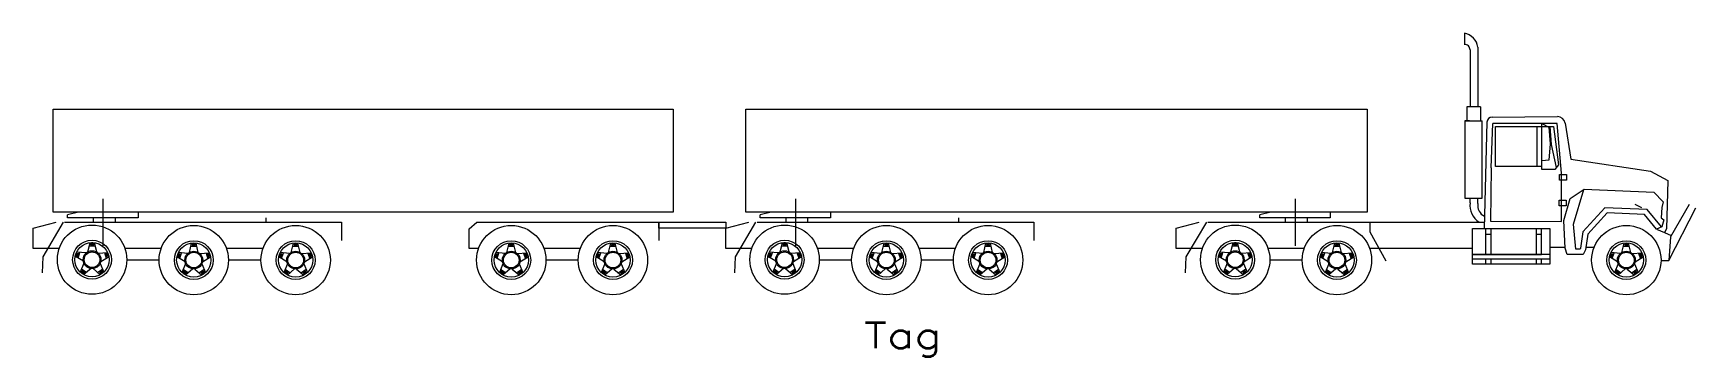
# Model space of a CAD drawing. Header units: inches. Extents: x -61 to 61, y -14 to 10.
import ezdxf
from ezdxf.enums import TextEntityAlignment as Align

# ---------------------------------------------------------------- set-up
doc = ezdxf.new("R2010")
doc.units = ezdxf.units.IN
doc.header["$MEASUREMENT"] = 0
doc.layers.get('0').update_dxf_attribs({"lineweight": 0})
doc.layers.add('SCD_DRAW', color=11, linetype='Continuous', lineweight=0, true_color=0xff7f7f)
doc.styles.add('STANDARD1', font='TXT.SHX')

msp = doc.modelspace()

# ---------------------------------------------------------------- linework, layer by layer
at = {"layer": 'SCD_DRAW', "color": 100, "linetype": 'Continuous', "true_color": 0x00ff3f}
for p, q in [((44.15, 9.66), (44.15, 8.83)), ((45.15, 8.62), (45.15, 4.23)), ((44.57, 8.42), (44.57, 4.23)), ((-59.6, -3.53), (-59.6, 4.07)), ((-59.6, 4.07), (-14.03, 4.07)), ((-14.03, 4.07), (-14.03, -3.53)), ((-8.68, -3.53), (-8.68, 4.07)), ((-8.68, 4.07), (37, 4.07)), ((37, 4.07), (37, -3.53)), ((44.32, 4.23), (44.32, 3.21)), ((45.34, 4.23), (44.32, 4.23)), ((45.34, 4.23), (45.34, 3.21)), ((44.52, 3.21), (44.18, 3.21)), ((44.18, 3.21), (45.47, 3.21)), ((44.18, 3.21), (44.18, -2.5)), ((45.47, -2.5), (45.47, 3.21)), ((45.81, 3.11), (45.61, -4.72)), ((46.11, -0.25), (46.25, 3)), ((46.19, 3.48), (50.99, 3.52)), ((50.97, 3), (46.25, 3)), ((46.43, 2.79), (50.71, 2.79)), ((46.43, -0.17), (46.43, 2.79)), ((49.49, 2.79), (49.49, -0.17)), ((49.84, 3), (50.36, 2.75)), ((49.84, -0.37), (49.84, 3)), ((50.36, 2.75), (50.45, 1.51)), ((50.43, 2.79), (50.53, 1.45)), ((50.71, 2.79), (51.07, -0.04)), ((51.29, -0.65), (50.97, 3)), ((51.56, 3.04), (51.97, 0.37)), ((50.45, 1.51), (50.35, 0.3)), ((50.53, 1.45), (50.91, -0.24)), ((50.35, 0.3), (49.88, 0.26)), ((51.97, 0.37), (57.84, -0.51)), ((46.11, -0.25), (46.07, -4.19)), ((49.84, -0.17), (46.43, -0.17)), ((50.8, -0.39), (49.84, -0.37)), ((51.07, -0.04), (50.8, -0.39)), ((51.14, -1.17), (51.14, -0.74)), ((51.14, -0.74), (51.65, -0.74)), ((51.65, -1.17), (51.14, -1.17)), ((51.29, -4.22), (51.29, -0.65)), ((51.65, -0.74), (51.65, -1.17)), ((57.84, -0.51), (59.12, -1.18)), ((59.12, -1.18), (59.01, -4.75)), ((51.94, -2.52), (52.96, -1.83)), ((52.18, -4.41), (52.94, -1.85)), ((52.96, -1.83), (58.09, -2.06)), ((58.09, -2.06), (58.77, -2.77)), ((-14.03, -3.53), (-59.6, -3.53)), ((-57.74, -3.53), (-58.55, -3.71)), ((-55.96, -2.53), (-55.96, -6)), ((-53.37, -3.53), (-53.37, -3.93)), ((-53.37, -3.53), (-53.37, -3.77)), ((-53.37, -3.55), (-53.37, -3.91)), ((37, -3.53), (-8.68, -3.53)), ((-6.82, -3.53), (-7.63, -3.71)), ((-5.04, -2.53), (-5.04, -6)), ((-2.45, -3.53), (-2.45, -3.93)), ((-2.45, -3.53), (-2.45, -3.77)), ((-2.45, -3.55), (-2.45, -3.91)), ((29.91, -3.53), (29.11, -3.71)), ((31.7, -2.53), (31.7, -6)), ((34.29, -3.53), (34.29, -3.77)), ((34.29, -3.53), (34.29, -3.93)), ((34.29, -3.55), (34.29, -3.91)), ((44.18, -2.5), (45.47, -2.5)), ((44.57, -2.84), (44.57, -2.5)), ((45.15, -2.88), (45.15, -2.5)), ((51.13, -3.06), (51.13, -2.63)), ((51.13, -2.63), (51.64, -2.63)), ((51.64, -3.06), (51.13, -3.06)), ((51.46, -4.13), (51.94, -2.52)), ((51.64, -2.63), (51.64, -3.06)), ((54.48, -3.19), (52.87, -4.96)), ((54.64, -3.58), (53.23, -5.13)), ((57.59, -3.32), (54.48, -3.19)), ((57.4, -3.69), (54.64, -3.58)), ((57.19, -3.21), (56.7, -2.95)), ((58.64, -4.61), (57.59, -3.32)), ((58.68, -3.17), (58.63, -3.93)), ((58.77, -2.77), (58.68, -3.17)), ((59.18, -7.09), (61.16, -3.21)), ((60.67, -2.95), (59.31, -5.34)), ((-61.07, -4.71), (-59.39, -4.26)), ((-61.07, -6.2), (-61.07, -4.71)), ((-58.87, -4.26), (-60.38, -6.81)), ((-58.77, -4.26), (-38.42, -4.26)), ((-58.55, -3.93), (-58.55, -3.71)), ((-53.37, -3.93), (-58.55, -3.93)), ((-55.03, -3.93), (-56.64, -3.93)), ((-56.64, -4.26), (-56.64, -3.93)), ((-55.03, -4.26), (-55.03, -3.93)), ((-43.94, -4.26), (-43.94, -3.93)), ((-38.42, -4.26), (-38.42, -5.6)), ((-29.02, -4.74), (-28.45, -4.26)), ((-29.02, -6.2), (-29.02, -4.74)), ((-28.45, -4.26), (-15.08, -4.26)), ((-15.08, -4.26), (-15.08, -5.6)), ((-15.08, -4.71), (-15.08, -4.26)), ((-15.08, -4.26), (-10.16, -4.26)), ((-10.16, -4.71), (-15.08, -4.71)), ((-10.16, -4.71), (-8.47, -4.26)), ((-10.16, -4.26), (-10.16, -4.71)), ((-10.16, -6.2), (-10.16, -4.71)), ((-7.96, -4.26), (-9.47, -6.81)), ((-7.85, -4.26), (12.5, -4.26)), ((-7.63, -3.93), (-7.63, -3.71)), ((-2.45, -3.93), (-7.63, -3.93)), ((-4.12, -3.93), (-5.72, -3.93)), ((-5.72, -4.26), (-5.72, -3.93)), ((-4.12, -4.26), (-4.12, -3.93)), ((6.97, -4.26), (6.97, -3.93)), ((12.5, -4.26), (12.5, -5.6)), ((22.97, -4.71), (24.66, -4.26)), ((22.97, -6.2), (22.97, -4.71)), ((25.18, -4.26), (23.67, -6.81)), ((25.28, -4.26), (45.63, -4.26)), ((29.11, -3.93), (29.11, -3.71)), ((34.29, -3.93), (29.11, -3.93)), ((31.01, -4.26), (31.01, -3.93)), ((32.62, -3.93), (31.01, -3.93)), ((32.62, -4.26), (32.62, -3.93)), ((37.2, -4.26), (37.19, -4.98)), ((44.75, -4.72), (50.44, -4.72)), ((44.75, -7.35), (44.75, -4.72)), ((45.7, -4.72), (45.7, -6.65)), ((46.07, -4.19), (51.29, -4.22)), ((46.09, -4.72), (46.09, -6.65)), ((49.44, -4.72), (49.44, -6.65)), ((49.83, -6.65), (49.83, -4.72)), ((50.44, -4.72), (50.44, -7.35)), ((51.57, -6.18), (51.46, -4.13)), ((52.35, -6.25), (52.18, -4.41)), ((58.28, -4.77), (57.4, -3.69)), ((58.67, -4.6), (58.28, -4.77)), ((58.28, -4.77), (58.86, -5.03)), ((58.63, -3.93), (58.82, -4.08)), ((58.82, -4.08), (58.67, -4.6)), ((59.01, -4.75), (58.86, -5.03)), ((37.19, -4.98), (38.38, -7.11)), ((46.09, -5.16), (45.7, -5.16)), ((49.83, -5.16), (49.44, -5.16)), ((50.44, -6.1), (51.57, -6.1)), ((52.87, -4.96), (52.7, -6.18)), ((53.23, -5.13), (53.06, -6.29)), ((53.09, -6.1), (53.69, -6.1)), ((58.86, -5.03), (59.35, -5.25)), ((59.31, -5.34), (59.18, -7.09)), ((-59.16, -6.2), (-61.07, -6.2)), ((-60.38, -6.81), (-60.42, -7.98)), ((-51.67, -6.2), (-54.33, -6.2)), ((-51.82, -7.06), (-54.2, -7.06)), ((-44.19, -6.2), (-46.87, -6.2)), ((-44.19, -6.2), (-46.84, -6.2)), ((-44.33, -7.06), (-46.71, -7.06)), ((-28.34, -6.2), (-29.02, -6.2)), ((-20.85, -6.2), (-23.53, -6.2)), ((-20.85, -6.2), (-23.51, -6.2)), ((-21, -7.06), (-23.37, -7.06)), ((-8.24, -6.2), (-10.16, -6.2)), ((-9.47, -6.81), (-9.51, -7.98)), ((-0.76, -6.2), (-3.41, -6.2)), ((-0.9, -7.06), (-3.28, -7.06)), ((6.73, -6.2), (4.05, -6.2)), ((6.73, -6.2), (4.07, -6.2)), ((6.58, -7.06), (4.21, -7.06)), ((24.89, -6.2), (22.97, -6.2)), ((23.67, -6.81), (23.63, -7.98)), ((32.38, -6.2), (29.72, -6.2)), ((32.23, -7.06), (29.85, -7.06)), ((44.75, -6.2), (37.18, -6.2)), ((44.75, -6.65), (49.83, -6.65)), ((50.44, -6.65), (44.75, -6.65)), ((50.44, -6.99), (44.75, -6.99)), ((45.7, -6.99), (45.7, -7.35)), ((46.09, -6.99), (46.09, -7.35)), ((49.44, -6.99), (49.44, -7.35)), ((49.83, -7.35), (49.83, -6.99)), ((51.71, -6.63), (51.57, -6.18)), ((52.89, -6.63), (51.71, -6.63)), ((52.66, -6.25), (52.35, -6.25)), ((52.7, -6.18), (52.66, -6.25)), ((53.06, -6.29), (52.89, -6.63)), ((58.61, -7.09), (59.18, -7.09)), ((50.44, -7.35), (44.75, -7.35))]:
    msp.add_line(p, q, dxfattribs=at)
at = {"layer": 'SCD_DRAW', "color": 2, "linetype": 'Continuous', "true_color": 0xffff00}
for p, q in [((-57.06, -6.44), (-56.9, -5.77)), ((-56.96, -6), (-56.52, -6)), ((-56.8, -5.79), (-56.86, -5.89)), ((-56.86, -5.89), (-56.8, -5.98)), ((-56.69, -5.79), (-56.8, -5.79)), ((-56.8, -5.98), (-56.69, -5.98)), ((-56.63, -5.89), (-56.69, -5.79)), ((-56.69, -5.98), (-56.63, -5.89)), ((-56.41, -6.44), (-56.58, -5.77)), ((-49.59, -6.48), (-49.43, -5.8)), ((-49.48, -6.03), (-49.05, -6.03)), ((-49.32, -5.82), (-49.38, -5.92)), ((-49.38, -5.92), (-49.32, -6.02)), ((-49.21, -5.82), (-49.32, -5.82)), ((-49.32, -6.02), (-49.21, -6.02)), ((-49.16, -5.92), (-49.21, -5.82)), ((-49.21, -6.02), (-49.16, -5.92)), ((-48.94, -6.48), (-49.1, -5.8)), ((-42.1, -6.48), (-41.94, -5.8)), ((-42, -6.03), (-41.56, -6.03)), ((-41.84, -5.82), (-41.89, -5.92)), ((-41.89, -5.92), (-41.84, -6.02)), ((-41.73, -5.82), (-41.84, -5.82)), ((-41.84, -6.02), (-41.73, -6.02)), ((-41.67, -5.92), (-41.73, -5.82)), ((-41.73, -6.02), (-41.67, -5.92)), ((-41.45, -6.48), (-41.62, -5.8)), ((-26.25, -6.48), (-26.09, -5.8)), ((-26.15, -6.03), (-25.71, -6.03)), ((-25.99, -5.82), (-26.04, -5.92)), ((-26.04, -5.92), (-25.99, -6.02)), ((-25.88, -5.82), (-25.99, -5.82)), ((-25.99, -6.02), (-25.88, -6.02)), ((-25.82, -5.92), (-25.88, -5.82)), ((-25.88, -6.02), (-25.82, -5.92)), ((-25.6, -6.48), (-25.77, -5.8)), ((-18.77, -6.48), (-18.6, -5.8)), ((-18.66, -6.03), (-18.22, -6.03)), ((-18.5, -5.82), (-18.56, -5.92)), ((-18.56, -5.92), (-18.5, -6.02)), ((-18.39, -5.82), (-18.5, -5.82)), ((-18.5, -6.02), (-18.39, -6.02)), ((-18.34, -5.92), (-18.39, -5.82)), ((-18.39, -6.02), (-18.34, -5.92)), ((-18.12, -6.48), (-18.28, -5.8)), ((-6.15, -6.44), (-5.99, -5.77)), ((-6.04, -6), (-5.61, -6)), ((-5.88, -5.79), (-5.94, -5.89)), ((-5.94, -5.89), (-5.88, -5.98)), ((-5.77, -5.79), (-5.88, -5.79)), ((-5.88, -5.98), (-5.77, -5.98)), ((-5.72, -5.89), (-5.77, -5.79)), ((-5.77, -5.98), (-5.72, -5.89)), ((-5.5, -6.44), (-5.66, -5.77)), ((1.33, -6.48), (1.49, -5.8)), ((1.43, -6.03), (1.87, -6.03)), ((1.59, -5.82), (1.54, -5.92)), ((1.54, -5.92), (1.59, -6.02)), ((1.7, -5.82), (1.59, -5.82)), ((1.59, -6.02), (1.7, -6.02)), ((1.76, -5.92), (1.7, -5.82)), ((1.7, -6.02), (1.76, -5.92)), ((1.98, -6.48), (1.81, -5.8)), ((8.81, -6.48), (8.97, -5.8)), ((8.92, -6.03), (9.36, -6.03)), ((9.08, -5.82), (9.02, -5.92)), ((9.02, -5.92), (9.08, -6.02)), ((9.19, -5.82), (9.08, -5.82)), ((9.08, -6.02), (9.19, -6.02)), ((9.24, -5.92), (9.19, -5.82)), ((9.19, -6.02), (9.24, -5.92)), ((9.46, -6.48), (9.3, -5.8)), ((26.98, -6.44), (27.15, -5.77)), ((27.09, -6), (27.53, -6)), ((27.25, -5.79), (27.19, -5.89)), ((27.19, -5.89), (27.25, -5.98)), ((27.36, -5.79), (27.25, -5.79)), ((27.25, -5.98), (27.36, -5.98)), ((27.41, -5.89), (27.36, -5.79)), ((27.36, -5.98), (27.41, -5.89)), ((27.63, -6.44), (27.47, -5.77)), ((34.46, -6.48), (34.62, -5.8)), ((34.57, -6.03), (35, -6.03)), ((34.72, -5.82), (34.67, -5.92)), ((34.67, -5.92), (34.72, -6.02)), ((34.84, -5.82), (34.72, -5.82)), ((34.72, -6.02), (34.84, -6.02)), ((34.89, -5.92), (34.84, -5.82)), ((34.84, -6.02), (34.89, -5.92)), ((35.11, -6.48), (34.95, -5.8)), ((55.74, -6.48), (55.9, -5.8)), ((55.85, -6.03), (56.28, -6.03)), ((56, -5.82), (55.95, -5.92)), ((55.95, -5.92), (56, -6.02)), ((56.11, -5.82), (56, -5.82)), ((56, -6.02), (56.11, -6.02)), ((56.17, -5.92), (56.11, -5.82)), ((56.11, -6.02), (56.17, -5.92)), ((56.39, -6.48), (56.23, -5.8)), ((-57.39, -7.14), (-57.98, -6.78)), ((-57.89, -6.58), (-57.93, -6.69)), ((-57.93, -6.69), (-57.85, -6.77)), ((-57.78, -6.56), (-57.89, -6.58)), ((-57.19, -6.52), (-57.88, -6.47)), ((-57.85, -6.77), (-57.74, -6.75)), ((-57.78, -6.9), (-57.64, -6.49)), ((-57.71, -6.64), (-57.78, -6.56)), ((-57.74, -6.75), (-57.71, -6.64)), ((-57.35, -7.28), (-57.62, -7.93)), ((-56.3, -6.54), (-55.61, -6.48)), ((-56.15, -7.29), (-55.88, -7.93)), ((-56.1, -7.15), (-55.5, -6.79)), ((-55.84, -6.5), (-55.71, -6.91)), ((-55.71, -6.56), (-55.78, -6.64)), ((-55.78, -6.64), (-55.75, -6.75)), ((-55.75, -6.75), (-55.64, -6.77)), ((-55.6, -6.58), (-55.71, -6.56)), ((-55.64, -6.77), (-55.56, -6.69)), ((-55.56, -6.69), (-55.6, -6.58)), ((-49.91, -7.18), (-50.51, -6.81)), ((-50.42, -6.62), (-50.45, -6.72)), ((-50.45, -6.72), (-50.38, -6.81)), ((-50.31, -6.59), (-50.42, -6.62)), ((-49.71, -6.56), (-50.41, -6.5)), ((-50.38, -6.81), (-50.27, -6.78)), ((-50.23, -6.68), (-50.31, -6.59)), ((-50.3, -6.94), (-50.17, -6.52)), ((-50.27, -6.78), (-50.23, -6.68)), ((-49.87, -7.32), (-50.14, -7.96)), ((-48.82, -6.57), (-48.13, -6.51)), ((-48.67, -7.32), (-48.41, -7.97)), ((-48.62, -7.19), (-48.03, -6.82)), ((-48.37, -6.53), (-48.23, -6.95)), ((-48.23, -6.59), (-48.3, -6.68)), ((-48.3, -6.68), (-48.27, -6.78)), ((-48.27, -6.78), (-48.16, -6.81)), ((-48.12, -6.62), (-48.23, -6.59)), ((-48.16, -6.81), (-48.09, -6.72)), ((-48.09, -6.72), (-48.12, -6.62)), ((-42.42, -7.18), (-43.02, -6.81)), ((-42.93, -6.62), (-42.96, -6.72)), ((-42.96, -6.72), (-42.89, -6.81)), ((-42.82, -6.59), (-42.93, -6.62)), ((-42.23, -6.56), (-42.92, -6.5)), ((-42.89, -6.81), (-42.78, -6.78)), ((-42.82, -6.94), (-42.68, -6.52)), ((-42.75, -6.68), (-42.82, -6.59)), ((-42.78, -6.78), (-42.75, -6.68)), ((-42.39, -7.32), (-42.65, -7.96)), ((-41.34, -6.57), (-40.64, -6.51)), ((-41.19, -7.32), (-40.92, -7.97)), ((-41.14, -7.19), (-40.54, -6.82)), ((-40.88, -6.53), (-40.75, -6.95)), ((-40.74, -6.59), (-40.82, -6.68)), ((-40.82, -6.68), (-40.78, -6.78)), ((-40.78, -6.78), (-40.68, -6.81)), ((-40.64, -6.62), (-40.74, -6.59)), ((-40.68, -6.81), (-40.6, -6.72)), ((-40.6, -6.72), (-40.64, -6.62)), ((-26.57, -7.18), (-27.17, -6.81)), ((-27.08, -6.62), (-27.11, -6.72)), ((-27.11, -6.72), (-27.04, -6.81)), ((-26.97, -6.59), (-27.08, -6.62)), ((-26.37, -6.56), (-27.07, -6.5)), ((-27.04, -6.81), (-26.93, -6.78)), ((-26.97, -6.94), (-26.83, -6.52)), ((-26.9, -6.68), (-26.97, -6.59)), ((-26.93, -6.78), (-26.9, -6.68)), ((-26.54, -7.32), (-26.8, -7.96)), ((-25.49, -6.57), (-24.79, -6.51)), ((-25.34, -7.32), (-25.07, -7.97)), ((-25.29, -7.19), (-24.69, -6.82)), ((-25.03, -6.53), (-24.89, -6.95)), ((-24.89, -6.59), (-24.97, -6.68)), ((-24.97, -6.68), (-24.93, -6.78)), ((-24.93, -6.78), (-24.82, -6.81)), ((-24.79, -6.62), (-24.89, -6.59)), ((-24.82, -6.81), (-24.75, -6.72)), ((-24.75, -6.72), (-24.79, -6.62)), ((-19.09, -7.18), (-19.68, -6.81)), ((-19.59, -6.62), (-19.63, -6.72)), ((-19.63, -6.72), (-19.55, -6.81)), ((-19.48, -6.59), (-19.59, -6.62)), ((-18.89, -6.56), (-19.58, -6.5)), ((-19.55, -6.81), (-19.44, -6.78)), ((-19.48, -6.94), (-19.35, -6.52)), ((-19.41, -6.68), (-19.48, -6.59)), ((-19.44, -6.78), (-19.41, -6.68)), ((-19.05, -7.32), (-19.32, -7.96)), ((-18, -6.57), (-17.31, -6.51)), ((-17.85, -7.32), (-17.58, -7.97)), ((-17.8, -7.19), (-17.21, -6.82)), ((-17.54, -6.53), (-17.41, -6.95)), ((-17.41, -6.59), (-17.48, -6.68)), ((-17.48, -6.68), (-17.45, -6.78)), ((-17.45, -6.78), (-17.34, -6.81)), ((-17.3, -6.62), (-17.41, -6.59)), ((-17.34, -6.81), (-17.26, -6.72)), ((-17.26, -6.72), (-17.3, -6.62)), ((-6.47, -7.14), (-7.07, -6.78)), ((-6.98, -6.58), (-7.01, -6.69)), ((-7.01, -6.69), (-6.94, -6.77)), ((-6.87, -6.56), (-6.98, -6.58)), ((-6.27, -6.52), (-6.97, -6.47)), ((-6.94, -6.77), (-6.83, -6.75)), ((-6.79, -6.64), (-6.87, -6.56)), ((-6.86, -6.9), (-6.73, -6.49)), ((-6.83, -6.75), (-6.79, -6.64)), ((-6.43, -7.28), (-6.7, -7.93)), ((-5.38, -6.54), (-4.69, -6.48)), ((-5.23, -7.29), (-4.97, -7.93)), ((-5.18, -7.15), (-4.59, -6.79)), ((-4.93, -6.5), (-4.79, -6.91)), ((-4.79, -6.56), (-4.86, -6.64)), ((-4.86, -6.64), (-4.83, -6.75)), ((-4.83, -6.75), (-4.72, -6.77)), ((-4.68, -6.58), (-4.79, -6.56)), ((-4.72, -6.77), (-4.65, -6.69)), ((-4.65, -6.69), (-4.68, -6.58)), ((1.01, -7.18), (0.41, -6.81)), ((0.5, -6.62), (0.47, -6.72)), ((0.47, -6.72), (0.54, -6.81)), ((0.61, -6.59), (0.5, -6.62)), ((1.21, -6.56), (0.51, -6.5)), ((0.54, -6.81), (0.65, -6.78)), ((0.61, -6.94), (0.75, -6.52)), ((0.68, -6.68), (0.61, -6.59)), ((0.65, -6.78), (0.68, -6.68)), ((1.04, -7.32), (0.78, -7.96)), ((2.09, -6.57), (2.79, -6.51)), ((2.24, -7.32), (2.51, -7.97)), ((2.29, -7.19), (2.89, -6.82)), ((2.55, -6.53), (2.68, -6.95)), ((2.69, -6.59), (2.61, -6.68)), ((2.61, -6.68), (2.65, -6.78)), ((2.65, -6.78), (2.75, -6.81)), ((2.79, -6.62), (2.69, -6.59)), ((2.75, -6.81), (2.83, -6.72)), ((2.83, -6.72), (2.79, -6.62)), ((8.49, -7.18), (7.9, -6.81)), ((7.99, -6.62), (7.95, -6.72)), ((7.95, -6.72), (8.03, -6.81)), ((8.1, -6.59), (7.99, -6.62)), ((8.69, -6.56), (8, -6.5)), ((8.03, -6.81), (8.14, -6.78)), ((8.1, -6.94), (8.23, -6.52)), ((8.17, -6.68), (8.1, -6.59)), ((8.14, -6.78), (8.17, -6.68)), ((8.53, -7.32), (8.26, -7.96)), ((9.58, -6.57), (10.27, -6.51)), ((9.73, -7.32), (10, -7.97)), ((9.78, -7.19), (10.37, -6.82)), ((10.04, -6.53), (10.17, -6.95)), ((10.17, -6.59), (10.1, -6.68)), ((10.1, -6.68), (10.13, -6.78)), ((10.13, -6.78), (10.24, -6.81)), ((10.28, -6.62), (10.17, -6.59)), ((10.24, -6.81), (10.31, -6.72)), ((10.31, -6.72), (10.28, -6.62)), ((26.66, -7.14), (26.07, -6.78)), ((26.16, -6.58), (26.12, -6.69)), ((26.12, -6.69), (26.2, -6.77)), ((26.27, -6.56), (26.16, -6.58)), ((26.86, -6.52), (26.17, -6.47)), ((26.2, -6.77), (26.31, -6.75)), ((26.27, -6.9), (26.4, -6.49)), ((26.34, -6.64), (26.27, -6.56)), ((26.31, -6.75), (26.34, -6.64)), ((26.7, -7.28), (26.43, -7.93)), ((27.75, -6.54), (28.44, -6.48)), ((27.9, -7.29), (28.17, -7.93)), ((27.95, -7.15), (28.54, -6.79)), ((28.21, -6.5), (28.34, -6.91)), ((28.34, -6.56), (28.27, -6.64)), ((28.27, -6.64), (28.3, -6.75)), ((28.3, -6.75), (28.41, -6.77)), ((28.45, -6.58), (28.34, -6.56)), ((28.41, -6.77), (28.49, -6.69)), ((28.49, -6.69), (28.45, -6.58)), ((34.14, -7.18), (33.54, -6.81)), ((33.63, -6.62), (33.6, -6.72)), ((33.6, -6.72), (33.67, -6.81)), ((33.74, -6.59), (33.63, -6.62)), ((34.34, -6.56), (33.64, -6.5)), ((33.67, -6.81), (33.78, -6.78)), ((33.82, -6.68), (33.74, -6.59)), ((33.75, -6.94), (33.88, -6.52)), ((33.78, -6.78), (33.82, -6.68)), ((34.18, -7.32), (33.91, -7.96)), ((35.22, -6.57), (35.92, -6.51)), ((35.37, -7.32), (35.64, -7.97)), ((35.43, -7.19), (36.02, -6.82)), ((35.68, -6.53), (35.82, -6.95)), ((35.82, -6.59), (35.74, -6.68)), ((35.74, -6.68), (35.78, -6.78)), ((35.78, -6.78), (35.89, -6.81)), ((35.93, -6.62), (35.82, -6.59)), ((35.89, -6.81), (35.96, -6.72)), ((35.96, -6.72), (35.93, -6.62)), ((55.42, -7.18), (54.82, -6.81)), ((54.91, -6.62), (54.88, -6.72)), ((54.88, -6.72), (54.95, -6.81)), ((55.02, -6.59), (54.91, -6.62)), ((55.62, -6.56), (54.92, -6.5)), ((54.95, -6.81), (55.06, -6.78)), ((55.02, -6.94), (55.16, -6.52)), ((55.09, -6.68), (55.02, -6.59)), ((55.06, -6.78), (55.09, -6.68)), ((55.46, -7.32), (55.19, -7.96)), ((56.5, -6.57), (57.2, -6.51)), ((56.65, -7.32), (56.92, -7.97)), ((56.71, -7.19), (57.3, -6.82)), ((56.96, -6.53), (57.1, -6.95)), ((57.1, -6.59), (57.02, -6.68)), ((57.02, -6.68), (57.06, -6.78)), ((57.06, -6.78), (57.17, -6.81)), ((57.21, -6.62), (57.1, -6.59)), ((57.17, -6.81), (57.24, -6.72)), ((57.24, -6.72), (57.21, -6.62)), ((-57.17, -7.96), (-57.52, -7.71)), ((-57.5, -7.86), (-57.51, -7.97)), ((-57.51, -7.97), (-57.42, -8.04)), ((-57.4, -7.82), (-57.5, -7.86)), ((-57.42, -8.04), (-57.32, -7.99)), ((-57.31, -7.88), (-57.4, -7.82)), ((-56.82, -7.67), (-57.35, -8.12)), ((-57.32, -7.99), (-57.31, -7.88)), ((-56.68, -7.67), (-56.15, -8.13)), ((-55.97, -7.71), (-56.33, -7.97)), ((-56.09, -7.82), (-56.18, -7.88)), ((-56.18, -7.88), (-56.17, -7.99)), ((-56.17, -7.99), (-56.07, -8.04)), ((-55.99, -7.86), (-56.09, -7.82)), ((-56.07, -8.04), (-55.98, -7.97)), ((-55.98, -7.97), (-55.99, -7.86)), ((-49.69, -8), (-50.05, -7.74)), ((-50.02, -7.9), (-50.03, -8.01)), ((-50.03, -8.01), (-49.94, -8.07)), ((-49.92, -7.85), (-50.02, -7.9)), ((-49.94, -8.07), (-49.84, -8.03)), ((-49.83, -7.92), (-49.92, -7.85)), ((-49.35, -7.7), (-49.88, -8.15)), ((-49.84, -8.03), (-49.83, -7.92)), ((-49.2, -7.71), (-48.67, -8.16)), ((-48.5, -7.75), (-48.85, -8)), ((-48.62, -7.85), (-48.71, -7.92)), ((-48.71, -7.92), (-48.7, -8.03)), ((-48.7, -8.03), (-48.59, -8.07)), ((-48.52, -7.9), (-48.62, -7.85)), ((-48.59, -8.07), (-48.5, -8.01)), ((-48.5, -8.01), (-48.52, -7.9)), ((-42.21, -8), (-42.56, -7.74)), ((-42.54, -7.9), (-42.55, -8.01)), ((-42.55, -8.01), (-42.46, -8.07)), ((-42.43, -7.85), (-42.54, -7.9)), ((-42.46, -8.07), (-42.36, -8.03)), ((-42.34, -7.92), (-42.43, -7.85)), ((-41.86, -7.7), (-42.39, -8.15)), ((-42.36, -8.03), (-42.34, -7.92)), ((-41.71, -7.71), (-41.18, -8.16)), ((-41.01, -7.75), (-41.36, -8)), ((-41.13, -7.85), (-41.22, -7.92)), ((-41.22, -7.92), (-41.21, -8.03)), ((-41.21, -8.03), (-41.11, -8.07)), ((-41.03, -7.9), (-41.13, -7.85)), ((-41.11, -8.07), (-41.02, -8.01)), ((-41.02, -8.01), (-41.03, -7.9)), ((-26.36, -8), (-26.71, -7.74)), ((-26.68, -7.9), (-26.7, -8.01)), ((-26.7, -8.01), (-26.61, -8.07)), ((-26.58, -7.85), (-26.68, -7.9)), ((-26.61, -8.07), (-26.51, -8.03)), ((-26.49, -7.92), (-26.58, -7.85)), ((-26.01, -7.7), (-26.54, -8.15)), ((-26.51, -8.03), (-26.49, -7.92)), ((-25.86, -7.71), (-25.33, -8.16)), ((-25.16, -7.75), (-25.51, -8)), ((-25.28, -7.85), (-25.37, -7.92)), ((-25.37, -7.92), (-25.36, -8.03)), ((-25.36, -8.03), (-25.26, -8.07)), ((-25.18, -7.9), (-25.28, -7.85)), ((-25.26, -8.07), (-25.17, -8.01)), ((-25.17, -8.01), (-25.18, -7.9)), ((-18.87, -8), (-19.22, -7.74)), ((-19.2, -7.9), (-19.21, -8.01)), ((-19.21, -8.01), (-19.12, -8.07)), ((-19.1, -7.85), (-19.2, -7.9)), ((-19.12, -8.07), (-19.02, -8.03)), ((-19.01, -7.92), (-19.1, -7.85)), ((-18.52, -7.7), (-19.05, -8.15)), ((-19.02, -8.03), (-19.01, -7.92)), ((-18.38, -7.71), (-17.85, -8.16)), ((-17.67, -7.75), (-18.03, -8)), ((-17.79, -7.85), (-17.88, -7.92)), ((-17.88, -7.92), (-17.87, -8.03)), ((-17.87, -8.03), (-17.77, -8.07)), ((-17.69, -7.9), (-17.79, -7.85)), ((-17.77, -8.07), (-17.68, -8.01)), ((-17.68, -8.01), (-17.69, -7.9)), ((-6.25, -7.96), (-6.61, -7.71)), ((-6.58, -7.86), (-6.59, -7.97)), ((-6.59, -7.97), (-6.5, -8.04)), ((-6.48, -7.82), (-6.58, -7.86)), ((-6.5, -8.04), (-6.4, -7.99)), ((-6.39, -7.88), (-6.48, -7.82)), ((-5.91, -7.67), (-6.43, -8.12)), ((-6.4, -7.99), (-6.39, -7.88)), ((-5.76, -7.67), (-5.23, -8.13)), ((-5.06, -7.71), (-5.41, -7.97)), ((-5.18, -7.82), (-5.27, -7.88)), ((-5.27, -7.88), (-5.26, -7.99)), ((-5.26, -7.99), (-5.15, -8.04)), ((-5.08, -7.86), (-5.18, -7.82)), ((-5.15, -8.04), (-5.06, -7.97)), ((-5.06, -7.97), (-5.08, -7.86)), ((1.22, -8), (0.87, -7.74)), ((0.9, -7.9), (0.88, -8.01)), ((0.88, -8.01), (0.97, -8.07)), ((1, -7.85), (0.9, -7.9)), ((0.97, -8.07), (1.07, -8.03)), ((1.09, -7.92), (1, -7.85)), ((1.57, -7.7), (1.04, -8.15)), ((1.07, -8.03), (1.09, -7.92)), ((1.72, -7.71), (2.25, -8.16)), ((2.42, -7.75), (2.07, -8)), ((2.3, -7.85), (2.21, -7.92)), ((2.21, -7.92), (2.22, -8.03)), ((2.22, -8.03), (2.32, -8.07)), ((2.4, -7.9), (2.3, -7.85)), ((2.32, -8.07), (2.41, -8.01)), ((2.41, -8.01), (2.4, -7.9)), ((8.71, -8), (8.36, -7.74)), ((8.38, -7.9), (8.37, -8.01)), ((8.37, -8.01), (8.46, -8.07)), ((8.48, -7.85), (8.38, -7.9)), ((8.46, -8.07), (8.56, -8.03)), ((8.57, -7.92), (8.48, -7.85)), ((9.06, -7.7), (8.53, -8.15)), ((8.56, -8.03), (8.57, -7.92)), ((9.2, -7.71), (9.73, -8.16)), ((9.9, -7.75), (9.55, -8)), ((9.79, -7.85), (9.7, -7.92)), ((9.7, -7.92), (9.71, -8.03)), ((9.71, -8.03), (9.81, -8.07)), ((9.89, -7.9), (9.79, -7.85)), ((9.81, -8.07), (9.9, -8.01)), ((9.9, -8.01), (9.89, -7.9)), ((26.88, -7.96), (26.53, -7.71)), ((26.55, -7.86), (26.54, -7.97)), ((26.54, -7.97), (26.63, -8.04)), ((26.65, -7.82), (26.55, -7.86)), ((26.63, -8.04), (26.73, -7.99)), ((26.74, -7.88), (26.65, -7.82)), ((27.23, -7.67), (26.7, -8.12)), ((26.73, -7.99), (26.74, -7.88)), ((27.37, -7.67), (27.9, -8.13)), ((28.08, -7.71), (27.72, -7.97)), ((27.96, -7.82), (27.87, -7.88)), ((27.87, -7.88), (27.88, -7.99)), ((27.88, -7.99), (27.98, -8.04)), ((28.06, -7.86), (27.96, -7.82)), ((27.98, -8.04), (28.07, -7.97)), ((28.07, -7.97), (28.06, -7.86)), ((34.35, -8), (34, -7.74)), ((34.03, -7.9), (34.02, -8.01)), ((34.02, -8.01), (34.11, -8.07)), ((34.13, -7.85), (34.03, -7.9)), ((34.11, -8.07), (34.21, -8.03)), ((34.22, -7.92), (34.13, -7.85)), ((34.7, -7.7), (34.17, -8.15)), ((34.21, -8.03), (34.22, -7.92)), ((34.85, -7.71), (35.38, -8.16)), ((35.55, -7.75), (35.2, -8)), ((35.43, -7.85), (35.34, -7.92)), ((35.34, -7.92), (35.35, -8.03)), ((35.35, -8.03), (35.45, -8.07)), ((35.53, -7.9), (35.43, -7.85)), ((35.45, -8.07), (35.54, -8.01)), ((35.54, -8.01), (35.53, -7.9)), ((55.63, -8), (55.28, -7.74)), ((55.31, -7.9), (55.29, -8.01)), ((55.29, -8.01), (55.38, -8.07)), ((55.41, -7.85), (55.31, -7.9)), ((55.38, -8.07), (55.49, -8.03)), ((55.5, -7.92), (55.41, -7.85)), ((55.98, -7.7), (55.45, -8.15)), ((55.49, -8.03), (55.5, -7.92)), ((56.13, -7.71), (56.66, -8.16)), ((56.83, -7.75), (56.48, -8)), ((56.71, -7.85), (56.62, -7.92)), ((56.62, -7.92), (56.63, -8.03)), ((56.63, -8.03), (56.73, -8.07)), ((56.81, -7.9), (56.71, -7.85)), ((56.73, -8.07), (56.82, -8.01)), ((56.82, -8.01), (56.81, -7.9))]:
    msp.add_line(p, q, dxfattribs=at)
at = {"layer": 'SCD_DRAW', "color": 1, "linetype": 'Continuous', "true_color": 0xff0000}
for centre in [(-56.75, -7.02), (-49.27, -7.05), (-41.78, -7.05), (-25.93, -7.05), (-18.45, -7.05), (-5.83, -7.02), (1.65, -7.05), (9.13, -7.05), (27.3, -7.02), (34.78, -7.05), (56.06, -7.05)]:
    msp.add_circle(centre, 2.55, dxfattribs=at)
at = {"layer": 'SCD_DRAW', "color": 2, "linetype": 'Continuous', "true_color": 0xffff00}
for centre, radius in [((-56.75, -7.02), 1.43), ((-56.75, -7.02), 1.26), ((-56.75, -5.89), 0.096), ((-56.75, -5.89), 0.06), ((-56.75, -5.89), 0.054), ((-49.27, -7.05), 1.43), ((-49.27, -7.05), 1.26), ((-49.27, -5.92), 0.096), ((-49.27, -5.92), 0.06), ((-49.27, -5.92), 0.054), ((-41.78, -7.05), 1.43), ((-41.78, -7.05), 1.26), ((-41.78, -5.92), 0.096), ((-41.78, -5.92), 0.06), ((-41.78, -5.92), 0.054), ((-25.93, -7.05), 1.43), ((-25.93, -7.05), 1.26), ((-25.93, -5.92), 0.096), ((-25.93, -5.92), 0.06), ((-25.93, -5.92), 0.054), ((-18.45, -7.05), 1.43), ((-18.45, -7.05), 1.26), ((-18.45, -5.92), 0.096), ((-18.45, -5.92), 0.06), ((-18.45, -5.92), 0.054), ((-5.83, -7.02), 1.43), ((-5.83, -7.02), 1.26), ((-5.83, -5.89), 0.096), ((-5.83, -5.89), 0.06), ((-5.83, -5.89), 0.054), ((1.65, -7.05), 1.43), ((1.65, -7.05), 1.26), ((1.65, -5.92), 0.096), ((1.65, -5.92), 0.06), ((1.65, -5.92), 0.054), ((9.13, -7.05), 1.43), ((9.13, -7.05), 1.26), ((9.13, -5.92), 0.096), ((9.13, -5.92), 0.06), ((9.13, -5.92), 0.054), ((27.3, -7.02), 1.43), ((27.3, -7.02), 1.26), ((27.3, -5.89), 0.096), ((27.3, -5.89), 0.06), ((27.3, -5.89), 0.054), ((34.78, -7.05), 1.43), ((34.78, -7.05), 1.26), ((34.78, -5.92), 0.096), ((34.78, -5.92), 0.06), ((34.78, -5.92), 0.054), ((56.06, -7.05), 1.43), ((56.06, -7.05), 1.26), ((56.06, -5.92), 0.096), ((56.06, -5.92), 0.06), ((56.06, -5.92), 0.054), ((-57.82, -6.67), 0.096), ((-57.82, -6.67), 0.06), ((-57.82, -6.67), 0.054), ((-56.75, -7.02), 0.654), ((-56.75, -7.02), 0.576), ((-55.67, -6.67), 0.096), ((-55.67, -6.67), 0.054), ((-55.67, -6.67), 0.06), ((-50.34, -6.7), 0.096), ((-50.34, -6.7), 0.06), ((-50.34, -6.7), 0.054), ((-49.27, -7.05), 0.654), ((-49.27, -7.05), 0.576), ((-48.2, -6.7), 0.096), ((-48.2, -6.7), 0.06), ((-48.2, -6.7), 0.054), ((-42.86, -6.7), 0.096), ((-42.86, -6.7), 0.06), ((-42.86, -6.7), 0.054), ((-41.78, -7.05), 0.654), ((-41.78, -7.05), 0.576), ((-40.71, -6.7), 0.096), ((-40.71, -6.7), 0.06), ((-40.71, -6.7), 0.054), ((-27, -6.7), 0.096), ((-27, -6.7), 0.06), ((-27, -6.7), 0.054), ((-25.93, -7.05), 0.654), ((-25.93, -7.05), 0.576), ((-24.86, -6.7), 0.096), ((-24.86, -6.7), 0.06), ((-24.86, -6.7), 0.054), ((-19.52, -6.7), 0.096), ((-19.52, -6.7), 0.06), ((-19.52, -6.7), 0.054), ((-18.45, -7.05), 0.654), ((-18.45, -7.05), 0.576), ((-17.37, -6.7), 0.096), ((-17.37, -6.7), 0.06), ((-17.37, -6.7), 0.054), ((-6.9, -6.67), 0.096), ((-6.9, -6.67), 0.054), ((-6.9, -6.67), 0.06), ((-5.83, -7.02), 0.654), ((-5.83, -7.02), 0.576), ((-4.76, -6.67), 0.096), ((-4.76, -6.67), 0.06), ((-4.76, -6.67), 0.054), ((0.58, -6.7), 0.096), ((0.58, -6.7), 0.06), ((0.58, -6.7), 0.054), ((1.65, -7.05), 0.654), ((1.65, -7.05), 0.576), ((2.72, -6.7), 0.096), ((2.72, -6.7), 0.06), ((2.72, -6.7), 0.054), ((8.06, -6.7), 0.096), ((8.06, -6.7), 0.06), ((8.06, -6.7), 0.054), ((9.13, -7.05), 0.654), ((9.13, -7.05), 0.576), ((10.21, -6.7), 0.096), ((10.21, -6.7), 0.06), ((10.21, -6.7), 0.054), ((26.23, -6.67), 0.096), ((26.23, -6.67), 0.06), ((26.23, -6.67), 0.054), ((27.3, -7.02), 0.654), ((27.3, -7.02), 0.576), ((28.38, -6.67), 0.096), ((28.38, -6.67), 0.054), ((28.38, -6.67), 0.06), ((33.71, -6.7), 0.096), ((33.71, -6.7), 0.06), ((33.71, -6.7), 0.054), ((34.78, -7.05), 0.654), ((34.78, -7.05), 0.576), ((35.85, -6.7), 0.096), ((35.85, -6.7), 0.06), ((35.85, -6.7), 0.054), ((54.99, -6.7), 0.096), ((54.99, -6.7), 0.06), ((54.99, -6.7), 0.054), ((56.06, -7.05), 0.654), ((56.06, -7.05), 0.576), ((57.13, -6.7), 0.096), ((57.13, -6.7), 0.06), ((57.13, -6.7), 0.054), ((-57.41, -7.93), 0.096), ((-57.41, -7.93), 0.06), ((-57.41, -7.93), 0.054), ((-56.08, -7.93), 0.096), ((-56.08, -7.93), 0.054), ((-56.08, -7.93), 0.06), ((-49.93, -7.96), 0.096), ((-49.93, -7.96), 0.06), ((-49.93, -7.96), 0.054), ((-48.61, -7.96), 0.096), ((-48.61, -7.96), 0.06), ((-48.61, -7.96), 0.054), ((-42.45, -7.96), 0.096), ((-42.45, -7.96), 0.06), ((-42.45, -7.96), 0.054), ((-41.12, -7.96), 0.096), ((-41.12, -7.96), 0.06), ((-41.12, -7.96), 0.054), ((-26.59, -7.96), 0.096), ((-26.59, -7.96), 0.06), ((-26.59, -7.96), 0.054), ((-25.27, -7.96), 0.096), ((-25.27, -7.96), 0.06), ((-25.27, -7.96), 0.054), ((-19.11, -7.96), 0.096), ((-19.11, -7.96), 0.06), ((-19.11, -7.96), 0.054), ((-17.78, -7.96), 0.096), ((-17.78, -7.96), 0.06), ((-17.78, -7.96), 0.054), ((-6.49, -7.93), 0.096), ((-6.49, -7.93), 0.054), ((-6.49, -7.93), 0.06), ((-5.17, -7.93), 0.096), ((-5.17, -7.93), 0.06), ((-5.17, -7.93), 0.054), ((0.98, -7.96), 0.096), ((0.98, -7.96), 0.06), ((0.98, -7.96), 0.054), ((2.31, -7.96), 0.096), ((2.31, -7.96), 0.06), ((2.31, -7.96), 0.054), ((8.47, -7.96), 0.096), ((8.47, -7.96), 0.06), ((8.47, -7.96), 0.054), ((9.8, -7.96), 0.096), ((9.8, -7.96), 0.06), ((9.8, -7.96), 0.054), ((26.64, -7.93), 0.096), ((26.64, -7.93), 0.06), ((26.64, -7.93), 0.054), ((27.97, -7.93), 0.096), ((27.97, -7.93), 0.054), ((27.97, -7.93), 0.06), ((34.12, -7.96), 0.096), ((34.12, -7.96), 0.06), ((34.12, -7.96), 0.054), ((35.44, -7.96), 0.096), ((35.44, -7.96), 0.06), ((35.44, -7.96), 0.054), ((55.4, -7.96), 0.096), ((55.4, -7.96), 0.06), ((55.4, -7.96), 0.054), ((56.72, -7.96), 0.096), ((56.72, -7.96), 0.06), ((56.72, -7.96), 0.054)]:
    msp.add_circle(centre, radius, dxfattribs=at)
at = {"layer": 'SCD_DRAW', "color": 100, "linetype": 'Continuous', "true_color": 0x00ff3f}
for centre, radius, start, end in [((43.92, 8.44), 1.24, 8.4535, 79.3984), ((44.15, 8.42), 0.416, 0, 90.6649), ((46.19, 3.1), 0.378, 90.428, 178.5178), ((51, 2.95), 0.567, 8.8554, 90.428), ((45.99, -3.04), 1.43, 171.7995, 237.9992), ((45.99, -3.04), 0.859, 169.4011, 245.6536)]:
    msp.add_arc(centre, radius, start, end, dxfattribs=at)

# ---------------------------------------------------------------- texts
at = {"color": 7, "linetype": 'Continuous', "style": 'STANDARD1', "width": 1.166667}
msp.add_text('Tag', height=1.905, dxfattribs=at).set_placement((0, -13.54), (5.72, -13.54), align=Align.FIT)

doc.saveas('drawing.dxf')
